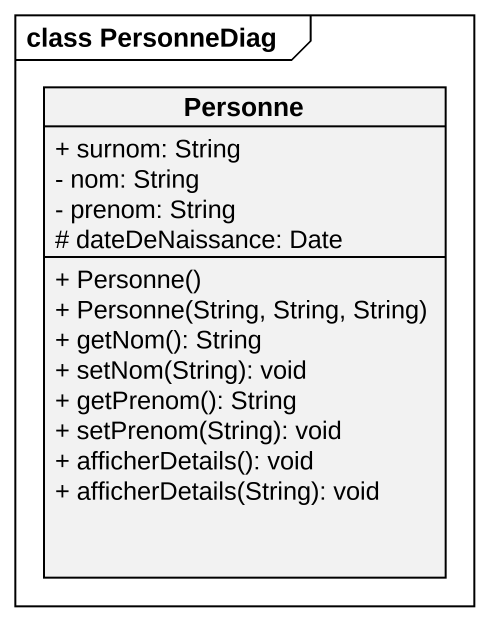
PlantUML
@startuml
mainframe class PersonneDiag
hide circle
hide empty members
skinparam classAttributeIconSize 0
class Personne {
  + surnom: String
  - nom: String
  - prenom: String
  # dateDeNaissance: Date
  + Personne()
  + Personne(String, String, String)
  + getNom(): String
  + setNom(String): void
  + getPrenom(): String
  + setPrenom(String): void
  + afficherDetails(): void
  + afficherDetails(String): void
}
@enduml
